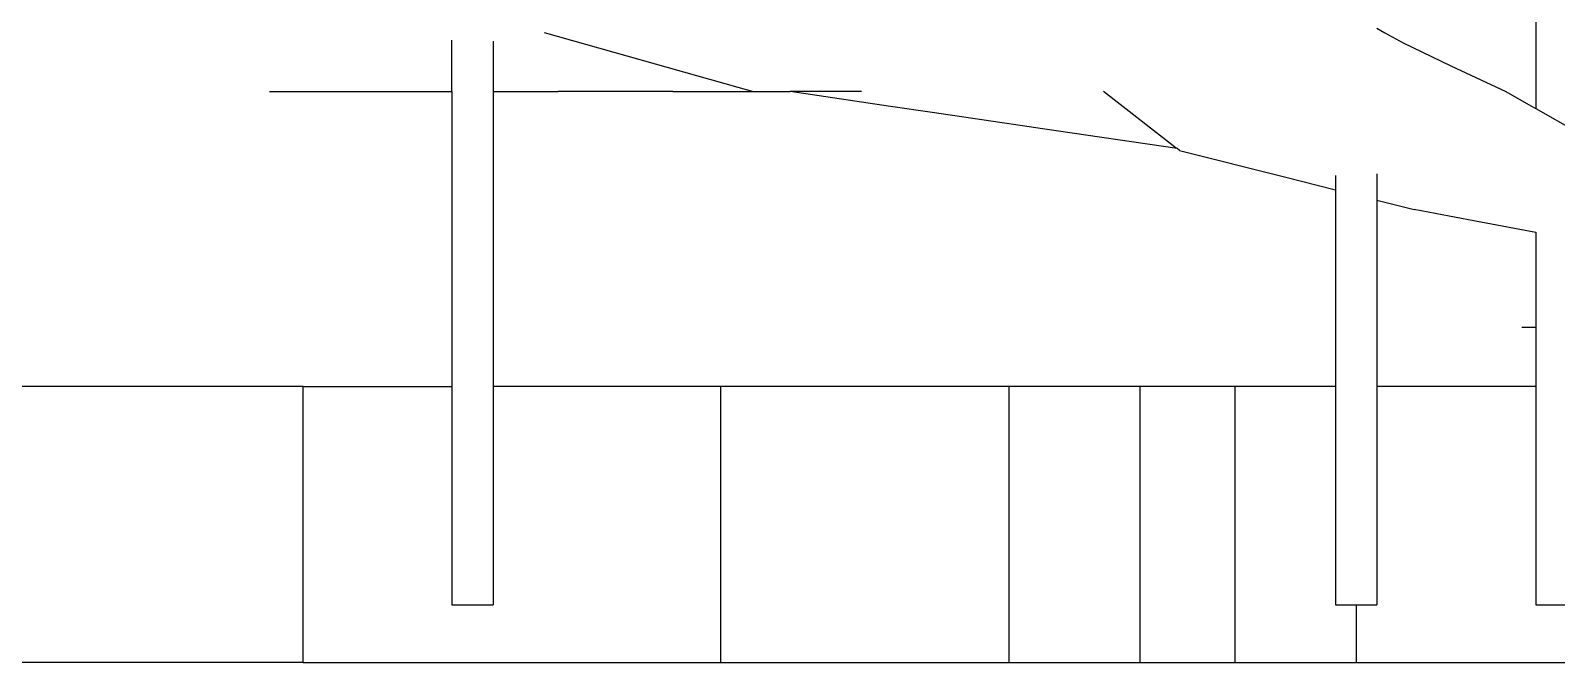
# Model space of a CAD drawing. Extents: x -60 to 60, y -11 to 16.
# Drawn here: x -1.64 to 24.26, y -10.62 to 0.1 of the extents above; entities that cross this region are included whole.
import ezdxf

# ---------------------------------------------------------------- set-up
doc = ezdxf.new("R2010")
doc.units = 0
doc.layers.get('0').update_dxf_attribs({"linetype": 'CONTINUOUS'})
doc.layers.add('SECTIONCUTEDGES', color=7, linetype='CONTINUOUS')

msp = doc.modelspace()

# ---------------------------------------------------------------- linework, layer by layer
for p, q in [((23.91, 0.277), (23.91, 0.063)), ((10.369, -0.867), (7.085, 0.063)), ((23.91, 0.063), (23.91, -0.274)), ((5.51, -0.937), (5.51, -0.063)), ((6.21, -0.079), (6.21, -0.153)), ((6.21, -0.153), (6.21, -0.937)), ((23.91, -0.274), (23.91, -0.937)), ((2.415, -0.937), (5.51, -0.937)), ((5.51, -0.937), (5.51, -1.716)), ((6.21, -0.937), (7.315, -0.937)), ((6.21, -0.937), (6.21, -1.414)), ((9.265, -0.937), (7.315, -0.937)), ((9.265, -0.937), (10.615, -0.937)), ((10.615, -0.937), (10.369, -0.867)), ((10.615, -0.937), (11.255, -0.937)), ((12.465, -0.937), (11.255, -0.937)), ((12.959, -1.188), (11.255, -0.937)), ((17.808, -1.893), (16.575, -0.937)), ((23.91, -0.937), (23.91, -1.2)), ((13.662, -1.291), (12.959, -1.188)), ((15.198, -1.517), (13.662, -1.291)), ((23.91, -1.2), (23.91, -1.223)), ((6.21, -1.414), (6.21, -1.937)), ((15.537, -1.567), (15.198, -1.517)), ((5.51, -1.716), (5.51, -1.937)), ((17.821, -1.903), (15.537, -1.567)), ((5.51, -1.937), (5.51, -2.278)), ((6.21, -1.937), (6.21, -2.741)), ((17.821, -1.903), (17.808, -1.893)), ((17.865, -1.937), (17.821, -1.903)), ((17.865, -1.937), (19.643, -2.384)), ((5.51, -2.278), (5.51, -2.937)), ((21.21, -2.329), (21.21, -2.778)), ((19.643, -2.384), (20.51, -2.602)), ((20.51, -2.357), (20.51, -2.602)), ((6.21, -2.741), (6.21, -2.937)), ((20.51, -2.602), (20.51, -2.937)), ((21.21, -2.778), (21.845, -2.937)), ((21.21, -2.778), (21.21, -2.937)), ((5.51, -2.937), (5.51, -3.337)), ((6.21, -2.937), (6.21, -3.056)), ((6.21, -3.056), (6.21, -3.937)), ((20.51, -2.937), (20.51, -3.196)), ((21.21, -2.937), (21.21, -3.46)), ((22.44, -3.05), (21.845, -2.937)), ((22.976, -3.152), (22.44, -3.05)), ((5.51, -3.337), (5.51, -3.937)), ((20.51, -3.196), (20.51, -3.937)), ((23.91, -3.329), (22.976, -3.152)), ((23.91, -3.319), (23.91, -3.329)), ((23.91, -3.329), (23.91, -3.522)), ((21.21, -3.46), (21.21, -3.937)), ((23.91, -3.522), (23.91, -3.937)), ((5.51, -3.937), (5.51, -4.919)), ((6.21, -3.937), (6.21, -4.38)), ((20.51, -3.937), (20.51, -4.131)), ((20.51, -4.131), (20.51, -4.937)), ((21.21, -3.937), (21.21, -4.577)), ((23.91, -3.937), (23.91, -4.43)), ((6.21, -4.38), (6.21, -4.937)), ((21.21, -4.577), (21.21, -4.937)), ((23.91, -4.43), (23.91, -4.937)), ((5.51, -4.919), (5.51, -4.937)), ((5.51, -4.937), (5.51, -4.942)), ((5.51, -4.942), (5.51, -5.015)), ((5.51, -5.015), (5.51, -5.818)), ((6.21, -4.937), (6.21, -5.063)), ((6.21, -5.063), (6.21, -5.937)), ((20.51, -4.937), (20.51, -5.13)), ((20.51, -5.13), (20.51, -5.287)), ((21.21, -4.937), (21.21, -5.272)), ((23.91, -4.937), (23.675, -4.937)), ((23.91, -4.937), (23.91, -4.982)), ((23.91, -4.982), (23.91, -5.013)), ((23.91, -5.013), (23.91, -5.366)), ((20.51, -5.287), (20.51, -5.937)), ((21.21, -5.272), (21.21, -5.543)), ((23.91, -5.366), (23.91, -5.722)), ((21.21, -5.543), (21.21, -5.937)), ((2.988, -5.937), (-4.035, -5.937)), ((2.988, -10.621), (2.988, -5.937)), ((2.988, -5.937), (5.51, -5.937)), ((5.51, -5.818), (5.51, -5.937)), ((5.51, -5.937), (5.51, -9.645)), ((6.21, -5.937), (6.21, -9.645)), ((10.078, -5.937), (6.21, -5.937)), ((10.078, -10.621), (10.078, -5.937)), ((11.255, -5.937), (10.078, -5.937)), ((13.255, -5.937), (11.255, -5.937)), ((14.974, -5.937), (13.255, -5.937)), ((14.974, -10.621), (14.974, -5.937)), ((15.315, -5.937), (14.974, -5.937)), ((17.135, -5.937), (15.315, -5.937)), ((17.193, -5.937), (17.135, -5.937)), ((17.193, -10.621), (17.193, -5.937)), ((18.809, -5.937), (17.193, -5.937)), ((18.809, -10.621), (18.809, -5.937)), ((20.335, -5.937), (18.809, -5.937)), ((20.51, -5.937), (20.335, -5.937)), ((20.51, -5.937), (20.51, -9.645)), ((22.285, -5.937), (21.21, -5.937)), ((21.21, -5.937), (21.21, -9.645)), ((23.91, -5.937), (22.285, -5.937)), ((23.91, -5.722), (23.91, -5.819)), ((23.91, -5.819), (23.91, -5.937)), ((23.91, -5.937), (23.91, -9.645)), ((5.51, -9.645), (6.21, -9.645)), ((20.51, -9.645), (20.87, -9.645)), ((20.87, -10.621), (20.87, -9.645)), ((20.87, -9.645), (21.21, -9.645)), ((23.91, -9.645), (24.61, -9.645)), ((2.988, -10.621), (-28.188, -10.621)), ((2.988, -10.621), (10.078, -10.621)), ((10.078, -10.621), (14.974, -10.621)), ((14.974, -10.621), (17.193, -10.621)), ((17.193, -10.621), (18.809, -10.621)), ((18.809, -10.621), (20.87, -10.621)), ((20.87, -10.621), (25.455, -10.621))]:
    msp.add_line(p, q)
at = {"layer": 'SECTIONCUTEDGES'}
for p, q in [((21.21, 0.138), (21.347, 0.063)), ((21.347, 0.063), (21.657, -0.106)), ((21.657, -0.106), (22.47, -0.496)), ((22.47, -0.496), (22.977, -0.736)), ((22.977, -0.736), (23.403, -0.937)), ((23.403, -0.937), (23.826, -1.176)), ((23.826, -1.176), (23.91, -1.223)), ((23.91, -1.223), (24.61, -1.619))]:
    msp.add_line(p, q, dxfattribs=at)

doc.saveas('drawing.dxf')
